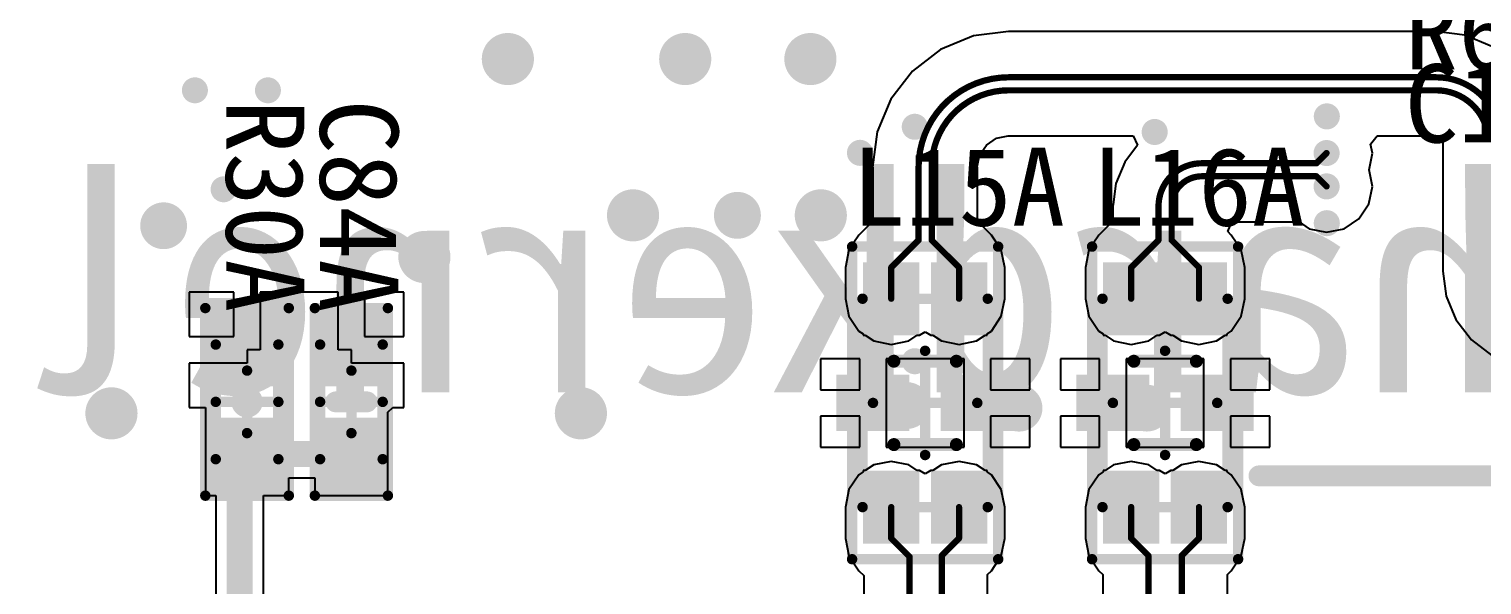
# Model space of a CAD drawing. Header units: millimetres. Extents: x 15 to 120, y 22 to 104.
# Drawn here: x 53.21 to 67.14, y 43.35 to 48.69 of the extents above; entities that cross this region are included whole.
import ezdxf

# ---------------------------------------------------------------- set-up
doc = ezdxf.new("R2010")
doc.units = ezdxf.units.MM
for name, color, linetype in [('BottomLayer', 5, 'Continuous'), ('BottomOverlay', 54, 'Continuous'), ('Mechanical13', 56, 'Continuous'), ('Mechanical15', 56, 'Continuous'), ('Mechanical9', 56, 'Continuous'), ('MultiLayer', 9, 'Continuous'), ('TopLayer', 1, 'Continuous'), ('TopOverlay', 2, 'Continuous'), ('TopPaste', 8, 'Continuous'), ('TopSolder', 216, 'Continuous')]:
    doc.layers.add(name, color=color, linetype=linetype)

msp = doc.modelspace()

# ---------------------------------------------------------------- linework, layer by layer
at = {"layer": 'BottomLayer', "const_width": 0.25}
for points in [[(57.675, 48.4, 1), (57.925, 48.4, 1)], [(59.375, 48.4, 1), (59.625, 48.4, 1)], [(60.575, 48.4, 1), (60.825, 48.4, 1)], [(58.875, 46.9, 1), (59.125, 46.9, 1)], [(60.675, 46.9, 1), (60.925, 46.9, 1)], [(56.875, 46.5, 1), (57.125, 46.5, 1)], [(53.875, 45, 1), (54.125, 45, 1)], [(58.375, 45, 1), (58.625, 45, 1)]]:
    msp.add_lwpolyline(points, format="xyb", close=True, dxfattribs=at)
at = {"layer": 'Mechanical13', "const_width": 0.1}
for points in [[(55, 44.56), (55, 45.66)], [(55, 45.66), (55.6, 45.66)], [(55.6, 44.56), (55.6, 45.66)], [(56, 44.56), (56, 45.66)], [(56, 45.66), (56.6, 45.66)], [(56.6, 44.56), (56.6, 45.66)], [(55, 44.56), (55.6, 44.56)], [(56, 44.56), (56.6, 44.56)]]:
    msp.add_lwpolyline(points, dxfattribs=at)
at = {"layer": 'Mechanical13', "const_width": 0.05}
for points in [[(54.975, 45.66, 1), (55.025, 45.66, 1)], [(54.975, 45.66, 1), (55.025, 45.66, 1)], [(55.575, 45.66, 1), (55.625, 45.66, 1)], [(55.575, 45.66, 1), (55.625, 45.66, 1)], [(55.975, 45.66, 1), (56.025, 45.66, 1)], [(55.975, 45.66, 1), (56.025, 45.66, 1)], [(56.575, 45.66, 1), (56.625, 45.66, 1)], [(56.575, 45.66, 1), (56.625, 45.66, 1)], [(54.975, 44.56, 1), (55.025, 44.56, 1)], [(54.975, 44.56, 1), (55.025, 44.56, 1)], [(55.575, 44.56, 1), (55.625, 44.56, 1)], [(55.575, 44.56, 1), (55.625, 44.56, 1)], [(55.975, 44.56, 1), (56.025, 44.56, 1)], [(55.975, 44.56, 1), (56.025, 44.56, 1)], [(56.575, 44.56, 1), (56.625, 44.56, 1)], [(56.575, 44.56, 1), (56.625, 44.56, 1)]]:
    msp.add_lwpolyline(points, format="xyb", close=True, dxfattribs=at)
at = {"layer": 'Mechanical15', "const_width": 0.1}
for points in [[(61.1, 46.6), (62.5, 46.6)], [(61.1, 43.6), (61.1, 46.6)], [(62.5, 43.6), (62.5, 46.6)], [(63.4, 43.6), (63.4, 46.6)], [(63.4, 46.6), (64.8, 46.6)], [(64.8, 43.6), (64.8, 46.6)], [(54.9, 44.21), (54.9, 46.01)], [(54.9, 46.01), (55.7, 46.01)], [(55.7, 44.21), (55.7, 46.01)], [(55.95, 44.21), (55.95, 46.01)], [(55.95, 46.01), (56.65, 46.01)], [(56.65, 44.21), (56.65, 46.01)], [(61.8, 44.6), (61.8, 45.6)], [(64.1, 44.6), (64.1, 45.6)], [(55.3, 44.81), (55.3, 45.41)], [(56.3, 44.81), (56.3, 45.41)], [(55, 45.11), (55.6, 45.11)], [(56, 45.11), (56.6, 45.11)], [(61.3, 45.1), (62.3, 45.1)], [(63.6, 45.1), (64.6, 45.1)], [(54.9, 44.21), (55.7, 44.21)], [(55.95, 44.21), (56.65, 44.21)], [(61.1, 43.6), (62.5, 43.6)], [(63.4, 43.6), (64.8, 43.6)]]:
    msp.add_lwpolyline(points, dxfattribs=at)
at = {"layer": 'Mechanical15', "const_width": 0.05}
for points in [[(61.075, 46.6, 1), (61.125, 46.6, 1)], [(61.075, 46.6, 1), (61.125, 46.6, 1)], [(62.475, 46.6, 1), (62.525, 46.6, 1)], [(62.475, 46.6, 1), (62.525, 46.6, 1)], [(63.375, 46.6, 1), (63.425, 46.6, 1)], [(63.375, 46.6, 1), (63.425, 46.6, 1)], [(64.775, 46.6, 1), (64.825, 46.6, 1)], [(64.775, 46.6, 1), (64.825, 46.6, 1)], [(54.875, 46.01, 1), (54.925, 46.01, 1)], [(54.875, 46.01, 1), (54.925, 46.01, 1)], [(55.675, 46.01, 1), (55.725, 46.01, 1)], [(55.675, 46.01, 1), (55.725, 46.01, 1)], [(55.925, 46.01, 1), (55.975, 46.01, 1)], [(55.925, 46.01, 1), (55.975, 46.01, 1)], [(56.625, 46.01, 1), (56.675, 46.01, 1)], [(56.625, 46.01, 1), (56.675, 46.01, 1)], [(61.775, 45.6, 1), (61.825, 45.6, 1)], [(64.075, 45.6, 1), (64.125, 45.6, 1)], [(55.275, 45.41, 1), (55.325, 45.41, 1)], [(56.275, 45.41, 1), (56.325, 45.41, 1)], [(54.975, 45.11, 1), (55.025, 45.11, 1)], [(55.575, 45.11, 1), (55.625, 45.11, 1)], [(55.975, 45.11, 1), (56.025, 45.11, 1)], [(56.575, 45.11, 1), (56.625, 45.11, 1)], [(61.275, 45.1, 1), (61.325, 45.1, 1)], [(62.275, 45.1, 1), (62.325, 45.1, 1)], [(63.575, 45.1, 1), (63.625, 45.1, 1)], [(64.575, 45.1, 1), (64.625, 45.1, 1)], [(55.275, 44.81, 1), (55.325, 44.81, 1)], [(56.275, 44.81, 1), (56.325, 44.81, 1)], [(61.775, 44.6, 1), (61.825, 44.6, 1)], [(64.075, 44.6, 1), (64.125, 44.6, 1)], [(54.875, 44.21, 1), (54.925, 44.21, 1)], [(54.875, 44.21, 1), (54.925, 44.21, 1)], [(55.675, 44.21, 1), (55.725, 44.21, 1)], [(55.675, 44.21, 1), (55.725, 44.21, 1)], [(55.925, 44.21, 1), (55.975, 44.21, 1)], [(55.925, 44.21, 1), (55.975, 44.21, 1)], [(56.625, 44.21, 1), (56.675, 44.21, 1)], [(56.625, 44.21, 1), (56.675, 44.21, 1)], [(61.075, 43.6, 1), (61.125, 43.6, 1)], [(61.075, 43.6, 1), (61.125, 43.6, 1)], [(62.475, 43.6, 1), (62.525, 43.6, 1)], [(62.475, 43.6, 1), (62.525, 43.6, 1)], [(63.375, 43.6, 1), (63.425, 43.6, 1)], [(63.375, 43.6, 1), (63.425, 43.6, 1)], [(64.775, 43.6, 1), (64.825, 43.6, 1)], [(64.775, 43.6, 1), (64.825, 43.6, 1)]]:
    msp.add_lwpolyline(points, format="xyb", close=True, dxfattribs=at)
at = {"layer": 'Mechanical9', "const_width": 0.1}
for points in [[(61.2, 46.1), (62.4, 46.1)], [(61.2, 44.1), (61.2, 46.1)], [(62.4, 44.1), (62.4, 46.1)], [(63.5, 44.1), (63.5, 46.1)], [(63.5, 46.1), (64.7, 46.1)], [(64.7, 44.1), (64.7, 46.1)], [(61.2, 44.1), (62.4, 44.1)], [(63.5, 44.1), (64.7, 44.1)]]:
    msp.add_lwpolyline(points, dxfattribs=at)
at = {"layer": 'Mechanical9', "const_width": 0.05}
for points in [[(61.175, 46.1, 1), (61.225, 46.1, 1)], [(61.175, 46.1, 1), (61.225, 46.1, 1)], [(62.375, 46.1, 1), (62.425, 46.1, 1)], [(62.375, 46.1, 1), (62.425, 46.1, 1)], [(63.475, 46.1, 1), (63.525, 46.1, 1)], [(63.475, 46.1, 1), (63.525, 46.1, 1)], [(64.675, 46.1, 1), (64.725, 46.1, 1)], [(64.675, 46.1, 1), (64.725, 46.1, 1)], [(61.175, 44.1, 1), (61.225, 44.1, 1)], [(61.175, 44.1, 1), (61.225, 44.1, 1)], [(62.375, 44.1, 1), (62.425, 44.1, 1)], [(62.375, 44.1, 1), (62.425, 44.1, 1)], [(63.475, 44.1, 1), (63.525, 44.1, 1)], [(63.475, 44.1, 1), (63.525, 44.1, 1)], [(64.675, 44.1, 1), (64.725, 44.1, 1)], [(64.675, 44.1, 1), (64.725, 44.1, 1)]]:
    msp.add_lwpolyline(points, format="xyb", close=True, dxfattribs=at)
at = {"layer": 'MultiLayer'}
for points, const_width in [([(57.675, 48.4, 1), (57.925, 48.4, 1)], 0.25), ([(59.375, 48.4, 1), (59.625, 48.4, 1)], 0.25), ([(60.575, 48.4, 1), (60.825, 48.4, 1)], 0.25), ([(54.738, 48.1, 1), (54.862, 48.1, 1)], 0.125), ([(55.438, 48.1, 1), (55.562, 48.1, 1)], 0.125), ([(65.588, 47.85, 1), (65.713, 47.85, 1)], 0.125), ([(61.638, 47.75, 1), (61.763, 47.75, 1)], 0.125), ([(63.938, 47.7, 1), (64.063, 47.7, 1)], 0.125), ([(61.113, 47.5, 1), (61.238, 47.5, 1)], 0.125), ([(65.586, 47.498, 1), (65.711, 47.498, 1)], 0.125), ([(55.013, 47.15, 1), (55.137, 47.15, 1)], 0.125), ([(65.586, 47.178, 1), (65.711, 47.178, 1)], 0.125), ([(58.875, 46.9, 1), (59.125, 46.9, 1)], 0.25), ([(59.888, 46.9, 1), (60.113, 46.9, 1)], 0.225), ([(60.675, 46.9, 1), (60.925, 46.9, 1)], 0.25), ([(54.388, 46.8, 1), (54.612, 46.8, 1)], 0.225), ([(65.588, 46.825, 1), (65.713, 46.825, 1)], 0.125), ([(56.875, 46.5, 1), (57.125, 46.5, 1)], 0.25), ([(62.238, 45.95, 1), (62.362, 45.95, 1)], 0.125), ([(55.077, 45.775, 1), (55.202, 45.775, 1)], 0.125), ([(55.413, 45.775, 1), (55.537, 45.775, 1)], 0.125), ([(56.113, 45.775, 1), (56.237, 45.775, 1)], 0.125), ([(56.363, 45.775, 1), (56.487, 45.775, 1)], 0.125), ([(61.238, 45.5, 1), (61.363, 45.5, 1)], 0.125), ([(61.638, 45.5, 1), (61.763, 45.5, 1)], 0.125), ([(61.513, 45.075, 1), (61.737, 45.075, 1)], 0.225), ([(62.587, 45.05, 1), (62.812, 45.05, 1)], 0.225), ([(63.813, 45.05, 1), (64.037, 45.05, 1)], 0.225), ([(53.875, 45, 1), (54.125, 45, 1)], 0.25), ([(58.375, 45, 1), (58.625, 45, 1)], 0.25), ([(61.288, 45.1, 1), (61.413, 45.1, 1)], 0.125), ([(62.362, 45.1, 1), (62.488, 45.1, 1)], 0.125), ([(63.588, 45.1, 1), (63.713, 45.1, 1)], 0.125), ([(64.588, 45.1, 1), (64.712, 45.1, 1)], 0.125)]:
    msp.add_lwpolyline(points, format="xyb", close=True, dxfattribs=dict(at, const_width=const_width))
at = {"layer": 'TopLayer'}
for p, q in [((62.263, 48.622), (61.948, 48.491)), ((62.6, 48.666), (62.263, 48.622)), ((62.6, 48.663), (62.6, 48.666)), ((66.7, 48.663), (62.6, 48.663)), ((66.975, 48.628), (66.7, 48.664)), ((66.7, 48.664), (66.7, 48.663)), ((67.232, 48.522), (66.975, 48.628)), ((61.948, 48.491), (61.678, 48.284)), ((61.678, 48.284), (61.471, 48.014)), ((61.471, 48.014), (61.341, 47.7)), ((61.341, 47.7), (61.296, 47.362)), ((62.387, 47.575), (62.485, 47.64)), ((62.485, 47.64), (62.596, 47.662)), ((62.596, 47.662), (62.6, 47.662)), ((62.6, 47.662), (63.793, 47.662)), ((63.793, 47.662), (63.837, 47.572)), ((66.069, 47.584), (66.133, 47.662)), ((66.133, 47.662), (66.7, 47.662)), ((66.7, 47.662), (66.701, 47.662)), ((66.701, 47.662), (66.701, 47.662)), ((66.701, 47.662), (66.701, 47.662)), ((66.701, 47.662), (66.762, 47.6)), ((62.322, 47.478), (62.387, 47.575)), ((63.837, 47.572), (63.714, 47.412)), ((66.055, 47.337), (66.087, 47.498)), ((66.087, 47.498), (66.069, 47.584)), ((66.762, 47.6), (66.762, 46.369)), ((61.296, 47.362), (61.299, 47.362)), ((61.299, 47.362), (61.299, 46.844)), ((62.3, 47.366), (62.322, 47.478)), ((62.301, 47.362), (62.3, 47.366)), ((62.301, 46.844), (62.301, 47.362)), ((63.714, 47.412), (63.629, 47.206)), ((66.087, 47.178), (66.055, 47.337)), ((63.629, 47.206), (63.602, 47.003)), ((66.053, 47.01), (66.087, 47.178)), ((63.602, 47.003), (63.599, 46.986)), ((63.599, 46.986), (63.599, 46.844)), ((65.958, 46.867), (66.053, 47.01)), ((61.299, 46.844), (61.165, 46.71)), ((62.435, 46.71), (62.301, 46.844)), ((63.599, 46.844), (63.465, 46.71)), ((64.701, 46.744), (64.739, 46.837)), ((64.739, 46.837), (65.384, 46.837)), ((65.384, 46.837), (65.48, 46.772)), ((65.816, 46.772), (65.958, 46.867)), ((61.165, 46.71), (61.07, 46.568)), ((62.53, 46.568), (62.435, 46.71)), ((63.465, 46.71), (63.37, 46.568)), ((64.735, 46.71), (64.701, 46.744)), ((64.83, 46.568), (64.735, 46.71)), ((65.48, 46.772), (65.648, 46.739)), ((65.648, 46.739), (65.816, 46.772)), ((61.07, 46.568), (61.037, 46.4)), ((62.563, 46.4), (62.53, 46.568)), ((63.37, 46.568), (63.337, 46.4)), ((64.863, 46.4), (64.83, 46.568)), ((61.037, 46.4), (61.037, 46.1)), ((62.563, 46.1), (62.563, 46.4)), ((63.337, 46.4), (63.337, 46.1)), ((64.863, 46.1), (64.863, 46.4)), ((66.762, 46.369), (66.763, 46.363)), ((66.763, 46.363), (66.794, 46.126)), ((55.173, 46.164), (54.746, 46.164)), ((54.746, 46.164), (54.746, 45.737)), ((55.173, 45.737), (55.173, 46.164)), ((56.173, 46.164), (55.427, 46.164)), ((55.427, 46.164), (55.427, 45.61)), ((56.173, 45.61), (56.173, 46.164)), ((56.804, 46.164), (56.427, 46.164)), ((56.427, 46.164), (56.427, 45.737)), ((56.804, 45.737), (56.804, 46.164)), ((61.037, 46.1), (61.07, 45.932)), ((62.53, 45.932), (62.563, 46.1)), ((63.337, 46.1), (63.37, 45.932)), ((64.83, 45.932), (64.863, 46.1)), ((66.794, 46.126), (66.888, 45.9)), ((61.07, 45.932), (61.165, 45.79)), ((62.435, 45.79), (62.53, 45.932)), ((63.37, 45.932), (63.465, 45.79)), ((64.735, 45.79), (64.83, 45.932)), ((66.888, 45.9), (67.037, 45.705)), ((54.746, 45.737), (55.173, 45.737)), ((56.427, 45.737), (56.804, 45.737)), ((61.165, 45.79), (61.205, 45.763)), ((61.205, 45.763), (61.205, 45.75)), ((61.205, 45.75), (61.225, 45.75)), ((61.225, 45.75), (61.307, 45.695)), ((61.307, 45.695), (61.475, 45.662)), ((61.475, 45.662), (61.643, 45.695)), ((61.643, 45.695), (61.725, 45.75)), ((61.725, 45.75), (61.745, 45.75)), ((61.745, 45.75), (61.8, 45.781)), ((61.745, 45.75), (61.745, 45.75)), ((61.8, 45.781), (61.855, 45.75)), ((61.855, 45.75), (61.855, 45.75)), ((61.855, 45.75), (61.875, 45.75)), ((61.875, 45.75), (61.957, 45.695)), ((61.957, 45.695), (62.125, 45.662)), ((62.125, 45.662), (62.293, 45.695)), ((62.293, 45.695), (62.375, 45.75)), ((62.375, 45.75), (62.395, 45.75)), ((62.395, 45.763), (62.435, 45.79)), ((62.395, 45.75), (62.395, 45.763)), ((63.465, 45.79), (63.505, 45.763)), ((63.505, 45.763), (63.505, 45.75)), ((63.505, 45.75), (63.525, 45.75)), ((63.525, 45.75), (63.607, 45.695)), ((63.607, 45.695), (63.775, 45.662)), ((63.775, 45.662), (63.943, 45.695)), ((63.943, 45.695), (64.025, 45.75)), ((64.025, 45.75), (64.045, 45.75)), ((64.045, 45.75), (64.1, 45.781)), ((64.045, 45.75), (64.045, 45.75)), ((64.1, 45.781), (64.155, 45.75)), ((64.155, 45.75), (64.155, 45.75)), ((64.155, 45.75), (64.175, 45.75)), ((64.175, 45.75), (64.257, 45.695)), ((64.257, 45.695), (64.425, 45.662)), ((64.425, 45.662), (64.593, 45.695)), ((64.593, 45.695), (64.675, 45.75)), ((64.675, 45.75), (64.695, 45.75)), ((64.695, 45.763), (64.735, 45.79)), ((64.695, 45.75), (64.695, 45.763)), ((67.037, 45.705), (67.231, 45.556)), ((55.427, 45.61), (55.3, 45.61)), ((55.3, 45.61), (55.3, 45.483)), ((56.3, 45.61), (56.173, 45.61)), ((56.3, 45.483), (56.3, 45.61)), ((55.3, 45.483), (54.746, 45.483)), ((54.746, 45.483), (54.746, 45.056)), ((56.804, 45.483), (56.3, 45.483)), ((56.804, 45.056), (56.804, 45.483)), ((61.173, 45.524), (60.796, 45.524)), ((60.796, 45.524), (60.796, 45.227)), ((61.173, 45.227), (61.173, 45.524)), ((61.804, 45.524), (61.427, 45.524)), ((61.427, 45.524), (61.427, 45.1)), ((61.804, 45.524), (61.804, 45.524)), ((62.173, 45.524), (61.804, 45.524)), ((62.173, 45.1), (62.173, 45.524)), ((62.804, 45.524), (62.427, 45.524)), ((62.427, 45.524), (62.427, 45.227)), ((62.804, 45.227), (62.804, 45.524)), ((63.473, 45.524), (63.096, 45.524)), ((63.096, 45.524), (63.096, 45.227)), ((63.473, 45.227), (63.473, 45.524)), ((64.104, 45.524), (63.727, 45.524)), ((63.727, 45.524), (63.727, 45.1)), ((64.104, 45.524), (64.104, 45.524)), ((64.473, 45.524), (64.104, 45.524)), ((64.473, 45.1), (64.473, 45.524)), ((65.104, 45.524), (64.727, 45.524)), ((64.727, 45.524), (64.727, 45.227)), ((65.104, 45.227), (65.104, 45.524)), ((60.796, 45.227), (61.173, 45.227)), ((62.427, 45.227), (62.804, 45.227)), ((63.096, 45.227), (63.473, 45.227)), ((64.727, 45.227), (65.104, 45.227)), ((54.746, 45.056), (54.9, 45.056)), ((54.9, 45.056), (54.9, 45.056)), ((54.9, 45.056), (54.9, 45.01)), ((54.9, 45.01), (54.9, 44.985)), ((56.65, 45.01), (56.696, 45.056)), ((56.65, 44.985), (56.65, 45.01)), ((56.696, 45.056), (56.804, 45.056)), ((61.427, 45.1), (61.427, 44.676)), ((62.173, 44.676), (62.173, 45.1)), ((63.727, 45.1), (63.727, 44.676)), ((64.473, 44.676), (64.473, 45.1)), ((54.9, 44.985), (54.9, 44.985)), ((54.9, 44.985), (54.9, 44.985)), ((54.9, 44.985), (54.9, 44.21)), ((56.65, 44.21), (56.65, 44.985)), ((56.65, 44.985), (56.65, 44.985)), ((56.65, 44.985), (56.65, 44.985)), ((61.173, 44.973), (60.796, 44.973)), ((60.796, 44.973), (60.796, 44.676)), ((61.173, 44.676), (61.173, 44.973)), ((62.804, 44.973), (62.427, 44.973)), ((62.427, 44.973), (62.427, 44.676)), ((62.804, 44.676), (62.804, 44.973)), ((63.473, 44.973), (63.096, 44.973)), ((63.096, 44.973), (63.096, 44.676)), ((63.473, 44.676), (63.473, 44.973)), ((65.104, 44.973), (64.727, 44.973)), ((64.727, 44.973), (64.727, 44.676)), ((65.104, 44.676), (65.104, 44.973)), ((60.796, 44.676), (61.173, 44.676)), ((61.427, 44.676), (61.796, 44.676)), ((61.796, 44.676), (61.796, 44.676)), ((61.796, 44.676), (62.173, 44.676)), ((62.427, 44.676), (62.804, 44.676)), ((63.096, 44.676), (63.473, 44.676)), ((63.727, 44.676), (64.096, 44.676)), ((64.096, 44.676), (64.096, 44.676)), ((64.096, 44.676), (64.473, 44.676)), ((64.727, 44.676), (65.104, 44.676)), ((61.205, 44.437), (61.165, 44.41)), ((61.225, 44.45), (61.205, 44.45)), ((61.205, 44.45), (61.205, 44.437)), ((61.307, 44.505), (61.225, 44.45)), ((61.475, 44.538), (61.307, 44.505)), ((61.643, 44.505), (61.475, 44.538)), ((61.725, 44.45), (61.643, 44.505)), ((61.745, 44.45), (61.725, 44.45)), ((61.8, 44.419), (61.745, 44.45)), ((61.745, 44.45), (61.745, 44.45)), ((61.855, 44.45), (61.8, 44.419)), ((61.875, 44.45), (61.855, 44.45)), ((61.855, 44.45), (61.855, 44.45)), ((61.957, 44.505), (61.875, 44.45)), ((62.125, 44.538), (61.957, 44.505)), ((62.293, 44.505), (62.125, 44.538)), ((62.375, 44.45), (62.293, 44.505)), ((62.395, 44.45), (62.375, 44.45)), ((62.395, 44.437), (62.395, 44.45)), ((62.435, 44.41), (62.395, 44.437)), ((63.505, 44.437), (63.465, 44.41)), ((63.525, 44.45), (63.505, 44.45)), ((63.505, 44.45), (63.505, 44.437)), ((63.607, 44.505), (63.525, 44.45)), ((63.775, 44.538), (63.607, 44.505)), ((63.943, 44.505), (63.775, 44.538)), ((64.025, 44.45), (63.943, 44.505)), ((64.045, 44.45), (64.025, 44.45)), ((64.1, 44.419), (64.045, 44.45)), ((64.045, 44.45), (64.045, 44.45)), ((64.155, 44.45), (64.1, 44.419)), ((64.175, 44.45), (64.155, 44.45)), ((64.155, 44.45), (64.155, 44.45)), ((64.257, 44.505), (64.175, 44.45)), ((64.425, 44.538), (64.257, 44.505)), ((64.593, 44.505), (64.425, 44.538)), ((64.675, 44.45), (64.593, 44.505)), ((64.695, 44.45), (64.675, 44.45)), ((64.695, 44.437), (64.695, 44.45)), ((64.735, 44.41), (64.695, 44.437)), ((55.7, 44.21), (55.7, 44.381)), ((55.7, 44.381), (55.95, 44.381)), ((55.95, 44.381), (55.95, 44.21)), ((61.165, 44.41), (61.07, 44.268)), ((62.53, 44.268), (62.435, 44.41)), ((63.465, 44.41), (63.37, 44.268)), ((64.83, 44.268), (64.735, 44.41)), ((54.9, 44.21), (55.001, 44.21)), ((55.001, 44.21), (55.001, 43.047)), ((55.459, 43.047), (55.459, 44.21)), ((55.459, 44.21), (55.7, 44.21)), ((55.95, 44.21), (56.65, 44.21)), ((61.07, 44.268), (61.037, 44.1)), ((62.563, 44.1), (62.53, 44.268)), ((63.37, 44.268), (63.337, 44.1)), ((64.863, 44.1), (64.83, 44.268)), ((61.037, 44.1), (61.037, 43.8)), ((62.563, 43.8), (62.563, 44.1)), ((63.337, 44.1), (63.337, 43.8)), ((64.863, 43.8), (64.863, 44.1)), ((61.037, 43.8), (61.07, 43.632)), ((62.53, 43.632), (62.563, 43.8)), ((63.337, 43.8), (63.37, 43.632)), ((64.83, 43.632), (64.863, 43.8)), ((61.07, 43.632), (61.165, 43.49)), ((62.435, 43.49), (62.53, 43.632)), ((63.37, 43.632), (63.465, 43.49)), ((64.735, 43.49), (64.83, 43.632)), ((61.165, 43.49), (61.212, 43.443)), ((62.398, 43.453), (62.435, 43.49)), ((62.398, 41.87), (62.398, 43.453)), ((63.465, 43.49), (63.502, 43.453)), ((63.502, 43.453), (63.502, 42.75)), ((64.698, 43.453), (64.735, 43.49)), ((64.698, 42.75), (64.698, 43.453)), ((61.212, 43.443), (61.212, 42.75))]:
    msp.add_line(p, q, dxfattribs=at)
for points, const_width in [([(57.675, 48.4, 1), (57.925, 48.4, 1)], 0.25), ([(59.375, 48.4, 1), (59.625, 48.4, 1)], 0.25), ([(60.575, 48.4, 1), (60.825, 48.4, 1)], 0.25), ([(54.738, 48.1, 1), (54.862, 48.1, 1)], 0.125), ([(55.438, 48.1, 1), (55.562, 48.1, 1)], 0.125), ([(62.585, 48.225, 1), (62.615, 48.225, 1)], 0.03), ([(62.585, 48.225, 1), (62.615, 48.225, 1)], 0.03), ([(66.685, 48.225, 1), (66.715, 48.225, 1)], 0.03), ([(66.685, 48.225, 1), (66.715, 48.225, 1)], 0.03), ([(62.585, 48.1, 1), (62.615, 48.1, 1)], 0.03), ([(62.585, 48.1, 1), (62.615, 48.1, 1)], 0.03), ([(66.685, 48.1, 1), (66.715, 48.1, 1)], 0.03), ([(66.685, 48.1, 1), (66.715, 48.1, 1)], 0.03), ([(65.588, 47.85, 1), (65.713, 47.85, 1)], 0.125), ([(63.938, 47.7, 1), (64.063, 47.7, 1)], 0.125), ([(65.586, 47.498, 1), (65.711, 47.498, 1)], 0.125), ([(65.633, 47.498, 1), (65.663, 47.498, 1)], 0.03), ([(61.723, 47.362, 1), (61.752, 47.362, 1)], 0.03), ([(61.723, 47.362, 1), (61.752, 47.362, 1)], 0.03), ([(61.848, 47.362, 1), (61.877, 47.362, 1)], 0.03), ([(61.848, 47.362, 1), (61.877, 47.362, 1)], 0.03), ([(64.437, 47.4, 1), (64.467, 47.4, 1)], 0.03), ([(64.437, 47.4, 1), (64.467, 47.4, 1)], 0.03), ([(65.536, 47.4, 1), (65.566, 47.4, 1)], 0.03), ([(65.536, 47.4, 1), (65.566, 47.4, 1)], 0.03), ([(55.013, 47.15, 1), (55.137, 47.15, 1)], 0.125), ([(64.437, 47.275, 1), (64.467, 47.275, 1)], 0.03), ([(64.437, 47.275, 1), (64.467, 47.275, 1)], 0.03), ([(65.536, 47.275, 1), (65.566, 47.275, 1)], 0.03), ([(65.536, 47.275, 1), (65.566, 47.275, 1)], 0.03), ([(65.586, 47.178, 1), (65.711, 47.178, 1)], 0.125), ([(58.875, 46.9, 1), (59.125, 46.9, 1)], 0.25), ([(60.675, 46.9, 1), (60.925, 46.9, 1)], 0.25), ([(65.633, 47.178, 1), (65.663, 47.178, 1)], 0.03), ([(64.023, 46.986, 1), (64.052, 46.986, 1)], 0.03), ([(64.023, 46.986, 1), (64.052, 46.986, 1)], 0.03), ([(64.148, 46.986, 1), (64.177, 46.986, 1)], 0.03), ([(64.148, 46.986, 1), (64.177, 46.986, 1)], 0.03), ([(65.588, 46.825, 1), (65.713, 46.825, 1)], 0.125), ([(56.875, 46.5, 1), (57.125, 46.5, 1)], 0.25), ([(61.723, 46.662, 1), (61.752, 46.662, 1)], 0.03), ([(61.723, 46.662, 1), (61.752, 46.662, 1)], 0.03), ([(61.848, 46.662, 1), (61.877, 46.662, 1)], 0.03), ([(61.848, 46.662, 1), (61.877, 46.662, 1)], 0.03), ([(64.023, 46.662, 1), (64.052, 46.662, 1)], 0.03), ([(64.023, 46.662, 1), (64.052, 46.662, 1)], 0.03), ([(64.148, 46.662, 1), (64.177, 46.662, 1)], 0.03), ([(64.148, 46.662, 1), (64.177, 46.662, 1)], 0.03), ([(61.46, 46.4, 1), (61.49, 46.4, 1)], 0.03), ([(61.46, 46.4, 1), (61.49, 46.4, 1)], 0.03), ([(62.11, 46.4, 1), (62.14, 46.4, 1)], 0.03), ([(62.11, 46.4, 1), (62.14, 46.4, 1)], 0.03), ([(63.76, 46.4, 1), (63.79, 46.4, 1)], 0.03), ([(63.76, 46.4, 1), (63.79, 46.4, 1)], 0.03), ([(64.41, 46.4, 1), (64.44, 46.4, 1)], 0.03), ([(64.41, 46.4, 1), (64.44, 46.4, 1)], 0.03), ([(61.46, 46.1, 1), (61.49, 46.1, 1)], 0.03), ([(62.11, 46.1, 1), (62.14, 46.1, 1)], 0.03), ([(63.76, 46.1, 1), (63.79, 46.1, 1)], 0.03), ([(64.41, 46.1, 1), (64.44, 46.1, 1)], 0.03), ([(55.077, 45.775, 1), (55.202, 45.775, 1)], 0.125), ([(55.413, 45.775, 1), (55.537, 45.775, 1)], 0.125), ([(56.113, 45.775, 1), (56.237, 45.775, 1)], 0.125), ([(56.363, 45.775, 1), (56.487, 45.775, 1)], 0.125), ([(53.875, 45, 1), (54.125, 45, 1)], 0.25), ([(58.375, 45, 1), (58.625, 45, 1)], 0.25), ([(61.288, 45.1, 1), (61.413, 45.1, 1)], 0.125), ([(62.362, 45.1, 1), (62.488, 45.1, 1)], 0.125), ([(63.588, 45.1, 1), (63.713, 45.1, 1)], 0.125), ([(64.588, 45.1, 1), (64.712, 45.1, 1)], 0.125), ([(55.238, 44.61, 1), (55.363, 44.61, 1)], 0.125), ([(55.238, 44.61, 1), (55.363, 44.61, 1)], 0.125), ([(56.237, 44.61, 1), (56.363, 44.61, 1)], 0.125), ([(55.168, 44.54, 1), (55.293, 44.54, 1)], 0.125), ([(55.168, 44.54, 1), (55.293, 44.54, 1)], 0.125), ([(61.46, 44.1, 1), (61.49, 44.1, 1)], 0.03), ([(62.11, 44.1, 1), (62.14, 44.1, 1)], 0.03), ([(63.76, 44.1, 1), (63.79, 44.1, 1)], 0.03), ([(64.41, 44.1, 1), (64.44, 44.1, 1)], 0.03), ([(61.46, 43.8, 1), (61.49, 43.8, 1)], 0.03), ([(61.46, 43.8, 1), (61.49, 43.8, 1)], 0.03), ([(62.11, 43.8, 1), (62.14, 43.8, 1)], 0.03), ([(62.11, 43.8, 1), (62.14, 43.8, 1)], 0.03), ([(63.76, 43.8, 1), (63.79, 43.8, 1)], 0.03), ([(63.76, 43.8, 1), (63.79, 43.8, 1)], 0.03), ([(64.41, 43.8, 1), (64.44, 43.8, 1)], 0.03), ([(64.41, 43.8, 1), (64.44, 43.8, 1)], 0.03), ([(61.635, 43.625, 1), (61.665, 43.625, 1)], 0.03), ([(61.635, 43.625, 1), (61.665, 43.625, 1)], 0.03), ([(61.945, 43.635, 1), (61.975, 43.635, 1)], 0.03), ([(61.945, 43.635, 1), (61.975, 43.635, 1)], 0.03), ([(63.925, 43.635, 1), (63.955, 43.635, 1)], 0.03), ([(63.925, 43.635, 1), (63.955, 43.635, 1)], 0.03), ([(64.245, 43.635, 1), (64.275, 43.635, 1)], 0.03), ([(64.245, 43.635, 1), (64.275, 43.635, 1)], 0.03)]:
    msp.add_lwpolyline(points, format="xyb", close=True, dxfattribs=dict(at, const_width=const_width))
at = {"layer": 'TopLayer', "const_width": 0.06}
for points in [[(61.737, 47.362, -0.414214), (62.6, 48.225)], [(66.7, 48.225, -0.414214), (67.325, 47.6)], [(61.863, 47.362, -0.414214), (62.6, 48.1)], [(66.7, 48.1, -0.414214), (67.2, 47.6)], [(64.037, 46.986, -0.414214), (64.452, 47.4)], [(64.163, 46.986, -0.414214), (64.452, 47.275)]]:
    msp.add_lwpolyline(points, format="xyb", dxfattribs=at)
at = {"layer": 'TopLayer'}
for points, const_width in [([(62.6, 48.225), (66.7, 48.225)], 0.06), ([(62.6, 48.1), (66.7, 48.1)], 0.06), ([(65.551, 47.4), (65.648, 47.498)], 0.06), ([(61.737, 46.662), (61.737, 47.362)], 0.06), ([(61.863, 46.662), (61.863, 47.362)], 0.06), ([(64.452, 47.4), (65.551, 47.4)], 0.06), ([(64.452, 47.275), (65.551, 47.275)], 0.06), ([(65.551, 47.275), (65.648, 47.178)], 0.06), ([(64.037, 46.662), (64.037, 46.986)], 0.06), ([(64.163, 46.662), (64.163, 46.986)], 0.06), ([(61.475, 46.4), (61.737, 46.662)], 0.06), ([(61.863, 46.662), (62.125, 46.4)], 0.06), ([(63.775, 46.4), (64.037, 46.662)], 0.06), ([(64.163, 46.662), (64.425, 46.4)], 0.06), ([(61.475, 46.1), (61.475, 46.4)], 0.06), ([(62.125, 46.1), (62.125, 46.4)], 0.06), ([(63.775, 46.1), (63.775, 46.4)], 0.06), ([(64.425, 46.1), (64.425, 46.4)], 0.06), ([(55.23, 44.54), (55.3, 44.61)], 0.25), ([(55.3, 44.61), (56.3, 44.61)], 0.25), ([(55.23, 41.06), (55.23, 44.54)], 0.25), ([(61.475, 43.8), (61.475, 44.1)], 0.06), ([(62.125, 43.8), (62.125, 44.1)], 0.06), ([(63.775, 43.8), (63.775, 44.1)], 0.06), ([(64.425, 43.8), (64.425, 44.1)], 0.06), ([(61.475, 43.8), (61.65, 43.625)], 0.06), ([(61.96, 43.635), (62.125, 43.8)], 0.06), ([(63.775, 43.8), (63.94, 43.635)], 0.06), ([(64.26, 43.635), (64.425, 43.8)], 0.06), ([(61.65, 42.75), (61.65, 43.625)], 0.06), ([(61.96, 41.87), (61.96, 43.635)], 0.06), ([(63.94, 42.75), (63.94, 43.635)], 0.06), ([(64.26, 42.75), (64.26, 43.635)], 0.06)]:
    msp.add_lwpolyline(points, dxfattribs=dict(at, const_width=const_width))
for points in [[(61.645, 45.85), (61.645, 46.35), (61.305, 45.85), (61.305, 46.35)], [(62.295, 45.85), (62.295, 46.35), (61.955, 45.85), (61.955, 46.35)], [(63.945, 45.85), (63.945, 46.35), (63.605, 45.85), (63.605, 46.35)], [(64.595, 45.85), (64.595, 46.35), (64.255, 45.85), (64.255, 46.35)], [(55, 45.31), (55.6, 45.31), (55, 45.91), (55.6, 45.91)], [(56.05, 45.31), (56.55, 45.31), (56.05, 45.91), (56.55, 45.91)], [(61.55, 45.27), (61.05, 45.27), (61.55, 44.93), (61.05, 44.93)], [(62.55, 45.27), (62.05, 45.27), (62.55, 44.93), (62.05, 44.93)], [(63.85, 45.27), (63.35, 45.27), (63.85, 44.93), (63.35, 44.93)], [(64.85, 45.27), (64.35, 45.27), (64.85, 44.93), (64.35, 44.93)], [(55, 44.31), (55.6, 44.31), (55, 44.91), (55.6, 44.91)], [(56.05, 44.31), (56.55, 44.31), (56.05, 44.91), (56.55, 44.91)], [(61.645, 43.85), (61.645, 44.35), (61.305, 43.85), (61.305, 44.35)], [(62.295, 43.85), (62.295, 44.35), (61.955, 43.85), (61.955, 44.35)], [(63.945, 43.85), (63.945, 44.35), (63.605, 43.85), (63.605, 44.35)], [(64.595, 43.85), (64.595, 44.35), (64.255, 43.85), (64.255, 44.35)]]:
    msp.add_solid(points, dxfattribs=at)
at = {"layer": 'TopOverlay'}
for points, const_width in [([(61.5, 45.5), (62.1, 45.5)], 0.125), ([(63.8, 45.5), (64.4, 45.5)], 0.125), ([(56.15, 45.11), (56.45, 45.11)], 0.2), ([(61.5, 44.7), (62.1, 44.7)], 0.125), ([(63.8, 44.7), (64.4, 44.7)], 0.125), ([(65, 44.4), (72, 44.4)], 0.2)]:
    msp.add_lwpolyline(points, dxfattribs=dict(at, const_width=const_width))
for points, const_width in [([(61.469, 45.5, 1), (61.531, 45.5, 1)], 0.0625), ([(62.069, 45.5, 1), (62.131, 45.5, 1)], 0.0625), ([(63.769, 45.5, 1), (63.831, 45.5, 1)], 0.0625), ([(64.369, 45.5, 1), (64.431, 45.5, 1)], 0.0625), ([(55.35, 45.11, 1), (55.25, 45.11, 1)], 0.2), ([(55.2, 45.11, 1), (55.3, 45.11, 1)], 0.1), ([(55.3, 45.11, 1), (55.4, 45.11, 1)], 0.1), ([(56.1, 45.11, 1), (56.2, 45.11, 1)], 0.1), ([(56.4, 45.11, 1), (56.5, 45.11, 1)], 0.1), ([(61.469, 44.7, 1), (61.531, 44.7, 1)], 0.0625), ([(62.069, 44.7, 1), (62.131, 44.7, 1)], 0.0625), ([(63.769, 44.7, 1), (63.831, 44.7, 1)], 0.0625), ([(64.369, 44.7, 1), (64.431, 44.7, 1)], 0.0625), ([(64.95, 44.4, 1), (65.05, 44.4, 1)], 0.1)]:
    msp.add_lwpolyline(points, format="xyb", close=True, dxfattribs=dict(at, const_width=const_width))
at = {"layer": 'TopPaste'}
for points in [[(61.645, 45.85), (61.645, 46.35), (61.305, 45.85), (61.305, 46.35)], [(61.645, 45.85), (61.645, 46.35), (61.305, 45.85), (61.305, 46.35)], [(62.295, 45.85), (62.295, 46.35), (61.955, 45.85), (61.955, 46.35)], [(62.295, 45.85), (62.295, 46.35), (61.955, 45.85), (61.955, 46.35)], [(63.945, 45.85), (63.945, 46.35), (63.605, 45.85), (63.605, 46.35)], [(63.945, 45.85), (63.945, 46.35), (63.605, 45.85), (63.605, 46.35)], [(64.595, 45.85), (64.595, 46.35), (64.255, 45.85), (64.255, 46.35)], [(64.595, 45.85), (64.595, 46.35), (64.255, 45.85), (64.255, 46.35)], [(55, 45.31), (55.6, 45.31), (55, 45.91), (55.6, 45.91)], [(55, 45.31), (55.6, 45.31), (55, 45.91), (55.6, 45.91)], [(56.05, 45.31), (56.55, 45.31), (56.05, 45.91), (56.55, 45.91)], [(56.05, 45.31), (56.55, 45.31), (56.05, 45.91), (56.55, 45.91)], [(61.55, 45.27), (61.05, 45.27), (61.55, 44.93), (61.05, 44.93)], [(61.55, 45.27), (61.05, 45.27), (61.55, 44.93), (61.05, 44.93)], [(62.55, 45.27), (62.05, 45.27), (62.55, 44.93), (62.05, 44.93)], [(62.55, 45.27), (62.05, 45.27), (62.55, 44.93), (62.05, 44.93)], [(63.85, 45.27), (63.35, 45.27), (63.85, 44.93), (63.35, 44.93)], [(63.85, 45.27), (63.35, 45.27), (63.85, 44.93), (63.35, 44.93)], [(64.85, 45.27), (64.35, 45.27), (64.85, 44.93), (64.35, 44.93)], [(64.85, 45.27), (64.35, 45.27), (64.85, 44.93), (64.35, 44.93)], [(55, 44.31), (55.6, 44.31), (55, 44.91), (55.6, 44.91)], [(55, 44.31), (55.6, 44.31), (55, 44.91), (55.6, 44.91)], [(56.05, 44.31), (56.55, 44.31), (56.05, 44.91), (56.55, 44.91)], [(56.05, 44.31), (56.55, 44.31), (56.05, 44.91), (56.55, 44.91)], [(61.645, 43.85), (61.645, 44.35), (61.305, 43.85), (61.305, 44.35)], [(61.645, 43.85), (61.645, 44.35), (61.305, 43.85), (61.305, 44.35)], [(62.295, 43.85), (62.295, 44.35), (61.955, 43.85), (61.955, 44.35)], [(62.295, 43.85), (62.295, 44.35), (61.955, 43.85), (61.955, 44.35)], [(63.945, 43.85), (63.945, 44.35), (63.605, 43.85), (63.605, 44.35)], [(63.945, 43.85), (63.945, 44.35), (63.605, 43.85), (63.605, 44.35)], [(64.595, 43.85), (64.595, 44.35), (64.255, 43.85), (64.255, 44.35)], [(64.595, 43.85), (64.595, 44.35), (64.255, 43.85), (64.255, 44.35)]]:
    msp.add_solid(points, dxfattribs=at)
at = {"layer": 'TopSolder'}
for points in [[(61.745, 45.75), (61.745, 46.45), (61.205, 45.75), (61.205, 46.45)], [(61.745, 45.75), (61.745, 46.45), (61.205, 45.75), (61.205, 46.45)], [(62.395, 45.75), (62.395, 46.45), (61.855, 45.75), (61.855, 46.45)], [(62.395, 45.75), (62.395, 46.45), (61.855, 45.75), (61.855, 46.45)], [(64.045, 45.75), (64.045, 46.45), (63.505, 45.75), (63.505, 46.45)], [(64.045, 45.75), (64.045, 46.45), (63.505, 45.75), (63.505, 46.45)], [(64.695, 45.75), (64.695, 46.45), (64.155, 45.75), (64.155, 46.45)], [(64.695, 45.75), (64.695, 46.45), (64.155, 45.75), (64.155, 46.45)], [(54.95, 45.26), (55.65, 45.26), (54.95, 45.96), (55.65, 45.96)], [(54.95, 45.26), (55.65, 45.26), (54.95, 45.96), (55.65, 45.96)], [(56, 45.26), (56.6, 45.26), (56, 45.96), (56.6, 45.96)], [(56, 45.26), (56.6, 45.26), (56, 45.96), (56.6, 45.96)], [(61.65, 45.37), (60.95, 45.37), (61.65, 44.83), (60.95, 44.83)], [(61.65, 45.37), (60.95, 45.37), (61.65, 44.83), (60.95, 44.83)], [(62.65, 45.37), (61.95, 45.37), (62.65, 44.83), (61.95, 44.83)], [(62.65, 45.37), (61.95, 45.37), (62.65, 44.83), (61.95, 44.83)], [(63.95, 45.37), (63.25, 45.37), (63.95, 44.83), (63.25, 44.83)], [(63.95, 45.37), (63.25, 45.37), (63.95, 44.83), (63.25, 44.83)], [(64.95, 45.37), (64.25, 45.37), (64.95, 44.83), (64.25, 44.83)], [(64.95, 45.37), (64.25, 45.37), (64.95, 44.83), (64.25, 44.83)], [(54.95, 44.26), (55.65, 44.26), (54.95, 44.96), (55.65, 44.96)], [(54.95, 44.26), (55.65, 44.26), (54.95, 44.96), (55.65, 44.96)], [(56, 44.26), (56.6, 44.26), (56, 44.96), (56.6, 44.96)], [(56, 44.26), (56.6, 44.26), (56, 44.96), (56.6, 44.96)], [(61.745, 43.75), (61.745, 44.45), (61.205, 43.75), (61.205, 44.45)], [(61.745, 43.75), (61.745, 44.45), (61.205, 43.75), (61.205, 44.45)], [(62.395, 43.75), (62.395, 44.45), (61.855, 43.75), (61.855, 44.45)], [(62.395, 43.75), (62.395, 44.45), (61.855, 43.75), (61.855, 44.45)], [(64.045, 43.75), (64.045, 44.45), (63.505, 43.75), (63.505, 44.45)], [(64.045, 43.75), (64.045, 44.45), (63.505, 43.75), (63.505, 44.45)], [(64.695, 43.75), (64.695, 44.45), (64.155, 43.75), (64.155, 44.45)], [(64.695, 43.75), (64.695, 44.45), (64.155, 43.75), (64.155, 44.45)]]:
    msp.add_solid(points, dxfattribs=at)

# ---------------------------------------------------------------- texts
at = {"layer": 'BottomOverlay', "text_generation_flag": 2}
msp.add_text('Design by ruppi.kim@hardkernel.com', height=2.1, dxfattribs=at).set_placement((96, 45.2))
at = {"layer": 'TopOverlay'}
for s, rotation, p in [('R68', 360, (66.4, 48.3)), ('C150', 360, (66.4, 47.6)), ('R30A', 270, (55.1, 48.01)), ('C84A', 270, (56, 48.01)), ('L15A', 360, (61.1, 46.8)), ('L16A', 360, (63.4, 46.8))]:
    msp.add_text(s, height=0.75, rotation=rotation, dxfattribs=at).set_placement(p)

doc.saveas('drawing.dxf')
